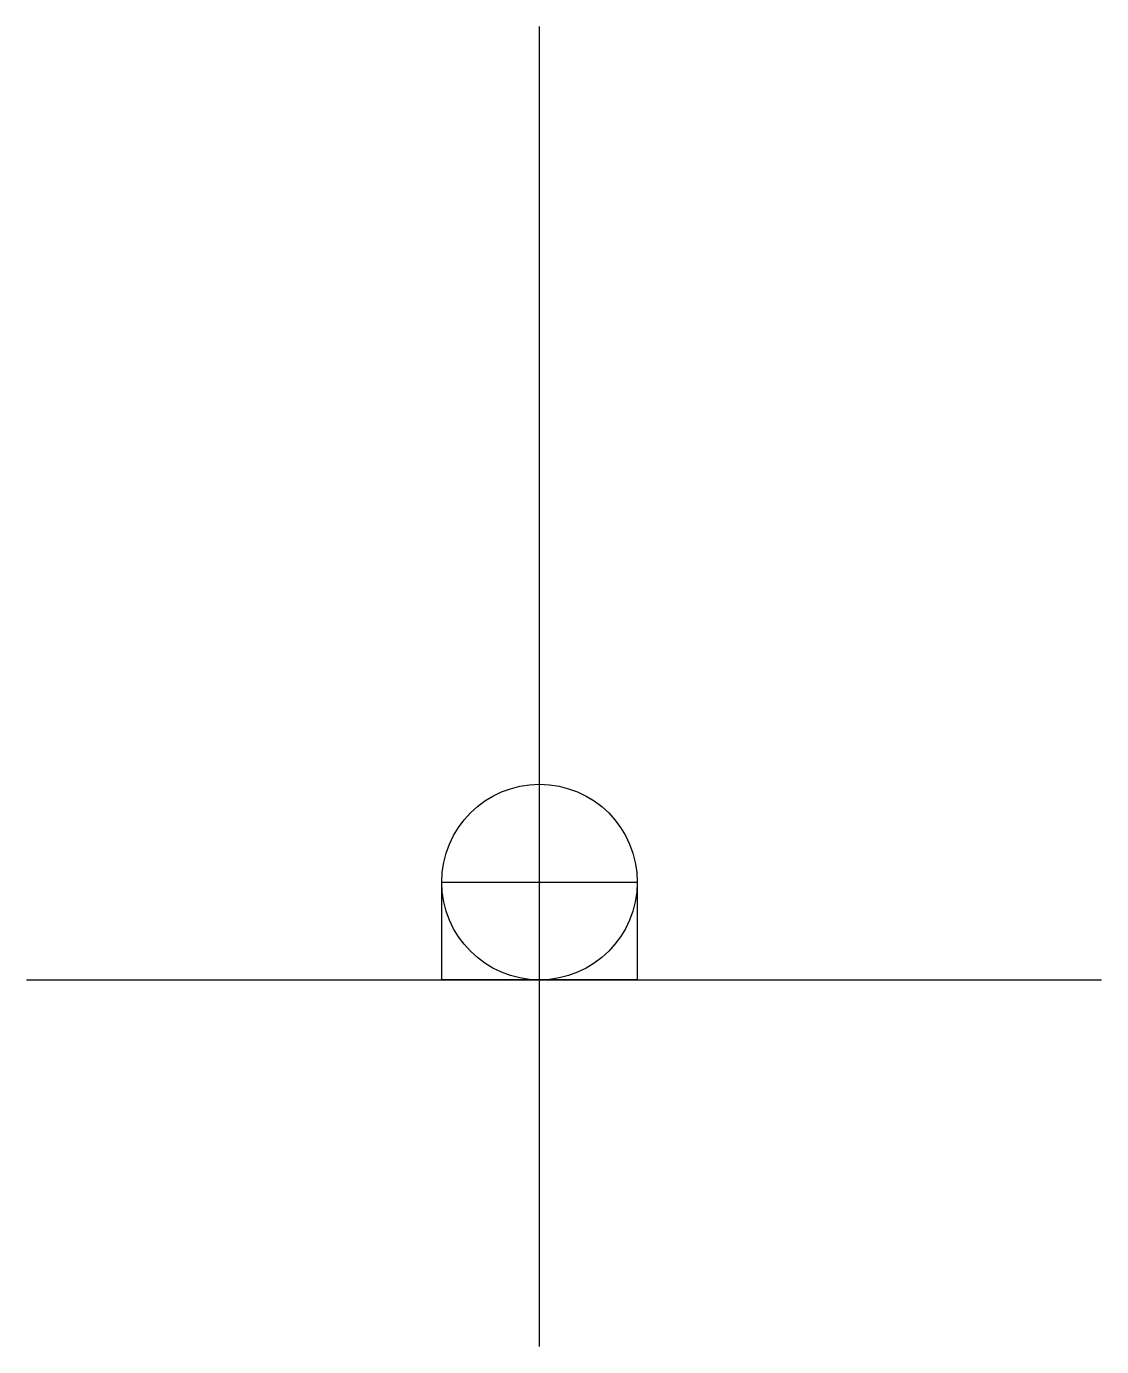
# Model space of a CAD drawing. Header units: millimetres. Extents: x -21 to 23, y -15 to 39.
import ezdxf

# ---------------------------------------------------------------- set-up
doc = ezdxf.new("R2010")
doc.units = ezdxf.units.MM
doc.layers.get('0').update_dxf_attribs({"linetype": 'CONTINUOUS'})

msp = doc.modelspace()

# ---------------------------------------------------------------- linework, layer by layer
for p, q in [((0, -15), (0, 39)), ((-21, 0), (23, 0))]:
    msp.add_line(p, q)
msp.add_lwpolyline([(-4, 4), (4, 4), (4, 0), (-4, 0)], close=True)
msp.add_circle((0, 4), 4)

doc.saveas('drawing.dxf')
